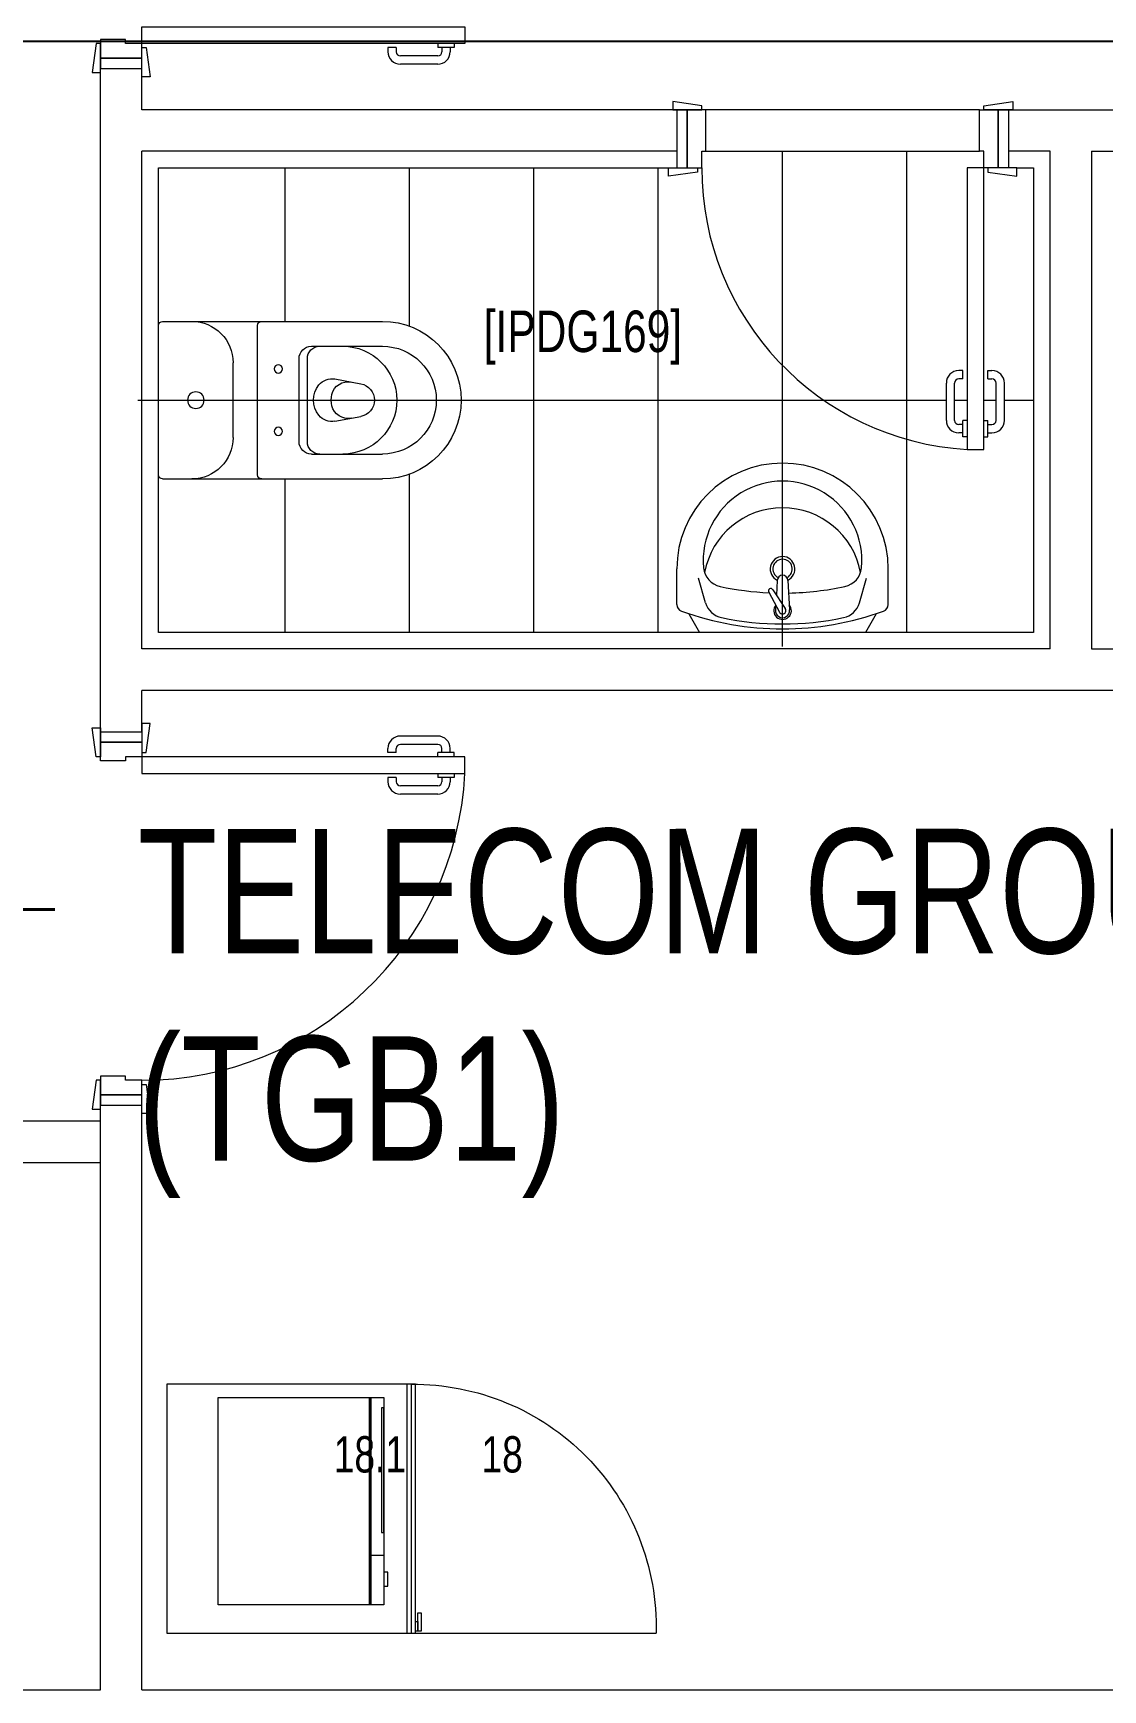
# Model space of a CAD drawing. Header units: metres. Extents: x -18745 to 220762, y -1579758 to -1356048.
# Drawn here: x 168000 to 170580, y -1430413 to -1426418 of the extents above; entities that cross this region are included whole.
import ezdxf
from ezdxf import colors
from ezdxf.entities.mleader import LeaderData, LeaderLine
from ezdxf.math import Vec2, Vec3

# ---------------------------------------------------------------- set-up
doc = ezdxf.new("R2010")
doc.units = ezdxf.units.M
doc.linetypes.add('DASHED2', pattern=[0.375, 0.25, -0.125])
doc.layers.get('0').update_dxf_attribs({"lineweight": 0})
for name, color, linetype, lineweight in [('A-100 - Copy$0$72_EGR_BASE_TEXT', 8, 'Continuous', 0), ('A-100 - Copy$0$car', 8, 'Continuous', 0), ('A-100 - Copy$0$Medical Equipment and Furniture', 8, 'Continuous', 0), ('A-100 - Copy$0$Medical Equipment and Furniture1', 8, 'Continuous', 5), ('A-100 - Copy$0$SANIT', 8, 'Continuous', 0), ('A-100 - Copy$0$Tiles', 8, 'Continuous', 0), ('A-100 - Copy$0$Walls', 8, 'Continuous', 0), ('A-100 - Copy$0$Wooden Joinery', 8, 'Continuous', 0), ('E-GRND', 94, 'DASHED2', 40)]:
    doc.layers.add(name, color=color, linetype=linetype, lineweight=lineweight)
doc.layers.add('A-100 - Copy$0$axes', color=8, linetype='Continuous')
doc.styles.add('A-100 - Copy$0$X3G_ENTITY_257CFD', font='swisscl.ttf', dxfattribs={"height": 200})
doc.styles.add('A-100 - Copy$0$X3G_ENTITY_2587EA', font='swisscl.ttf', dxfattribs={"height": 200})
doc.styles.add('ROMANS', font='romans.shx', dxfattribs={"width": 0.85})

# ---------------------------------------------------------------- blocks, each defined once
blk = doc.blocks.new('A-100 - Copy$0$MICROWAVE')
at = {"layer": 'A-100 - Copy$0$Medical Equipment and Furniture1'}
for p, q in [((35.6435, -3.5463), (35.6435, -3.9463)), ((36.1435, -3.5463), (35.6435, -3.5463)), ((35.6883, -3.5368), (35.7218, -3.5368)), ((35.6883, -3.5463), (35.6883, -3.5368)), ((35.7218, -3.5463), (35.6883, -3.5463)), ((35.7218, -3.5368), (35.7218, -3.5463)), ((35.7624, -3.5463), (35.7624, -3.5771)), ((35.818, -3.5463), (36.1181, -3.5463)), ((35.818, -3.5523), (35.818, -3.5463)), ((36.1181, -3.5523), (35.818, -3.5523)), ((36.1181, -3.5463), (36.1181, -3.5523)), ((36.1435, -3.9463), (36.1435, -3.5463)), ((35.6435, -3.5771), (36.1435, -3.5771)), ((35.6435, -3.5783), (36.1435, -3.5783)), ((35.6435, -3.5796), (36.1435, -3.5796)), ((35.6435, -3.5808), (36.1435, -3.5808)), ((35.6435, -3.9463), (36.1435, -3.9463))]:
    blk.add_line(p, q, dxfattribs=at)
blk = doc.blocks.new('A-100 - Copy$0$UNDER COUNTER FRIDGE')
at = {"layer": 'A-100 - Copy$0$Medical Equipment and Furniture1', "ltscale": 10}
blk.add_line((35.575, -3.49), (35.575, -2.89), dxfattribs=at)
at = {"layer": 'A-100 - Copy$0$Medical Equipment and Furniture1'}
for p, q in [((35.575, -3.47), (36.175, -3.47)), ((35.575, -4.07), (35.575, -3.47)), ((36.175, -3.47), (36.175, -4.07)), ((35.575, -3.48), (36.175, -3.48)), ((35.575, -3.49), (36.175, -3.49)), ((36.175, -4.07), (35.575, -4.07))]:
    blk.add_line(p, q, dxfattribs=at)
for points in [[(35.58, -3.4648), (35.6243, -3.4648), (35.6243, -3.4564), (35.58, -3.4564)], [(35.58, -3.47), (35.6031, -3.47), (35.6031, -3.4648), (35.58, -3.4648)]]:
    blk.add_lwpolyline(points, close=True, dxfattribs=at)
at = {"layer": 'A-100 - Copy$0$Medical Equipment and Furniture1', "ltscale": 10}
blk.add_arc((35.5899, -3.475), 0.5852, 359.5104, 91.4525, dxfattribs=at)
blk = doc.blocks.new('A-100 - Copy$0$WC manta')
at = {"layer": 'A-100 - Copy$0$SANIT'}
for p, q in [((-0.13, 0.18), (-0.13, -0.18)), ((-0.12, 0.19), (0.41, 0.19)), ((0.109, 0.18), (0.109, -0.18)), ((0.239, 0.13), (0.41, 0.13)), ((0.05, 0.09), (0.05, -0.09)), ((0.209, 0.1), (0.209, -0.1)), ((0.229, 0.1), (0.229, -0.1)), ((0.2955, 0.051), (0.3581, 0.0393)), ((-0.18, 0), (0.65, 0)), ((0.2955, -0.051), (0.3581, -0.0393)), ((0.239, -0.13), (0.41, -0.13)), ((-0.12, -0.19), (0.41, -0.19))]:
    blk.add_line(p, q, dxfattribs=at)
for centre, radius in [((0.159, 0.0752), 0.01), ((-0.04, 0), 0.02), ((0.159, -0.0753), 0.01)]:
    blk.add_circle(centre, radius, dxfattribs=at)
for centre, radius, start, end in [((-0.12, 0.18), 0.01, 90, 180), ((-0.05, 0.09), 0.1, 0, 90), ((0.119, 0.18), 0.01, 90, 180), ((0.41, 0), 0.19, 270, 90), ((0.239, 0.1), 0.03, 90, 180), ((0.259, 0.1), 0.03, 90, 180), ((0.3147, 0), 0.13, 270, 90), ((0.41, 0), 0.13, 270, 90), ((0.2882, 0.0117), 0.04, 79.4289, 141.525), ((0.3271, 0.0044), 0.04, 79.4289, 166.4176), ((0.3029, 0), 0.0588, 141.525, 218.475), ((0.3454, 0), 0.0588, 166.4176, 193.5824), ((0.3507, 0), 0.04, 280.5711, 79.4289), ((0.2882, -0.0117), 0.04, 218.475, 280.5711), ((0.3271, -0.0044), 0.04, 193.5824, 280.5711), ((-0.05, -0.09), 0.1, 270, 0), ((0.239, -0.1), 0.03, 180, 270), ((0.259, -0.1), 0.03, 180, 270), ((-0.12, -0.18), 0.01, 180, 270), ((0.119, -0.18), 0.01, 180, 270)]:
    blk.add_arc(centre, radius, start, end, dxfattribs=at)
blk = doc.blocks.new('A-100 - Copy$0$lav-manta 60')
at = {"layer": 'A-100 - Copy$0$SANIT'}
for p, q in [((-0.2658, -0.0529), (-0.2358, 0)), ((-0.2358, 0), (0.2358, 0)), ((0, 0.04), (0, -0.56)), ((0.2658, -0.0529), (0.2358, 0)), ((-0.3, -0.0789), (-0.3, -0.18)), ((-0.2185, -0.0841), (-0.2383, -0.1537)), ((-0.015, -0.1473), (-0.0199, -0.064)), ((0.0274, -0.121), (-0.0078, -0.0673)), ((0.0389, -0.1142), (0.0087, -0.0575)), ((0.0191, -0.077), (0.0199, -0.064)), ((0.2185, -0.0841), (0.2383, -0.1537)), ((0.3, -0.0789), (0.3, -0.18)), ((0.015, -0.1473), (0.0174, -0.1057))]:
    blk.add_line(p, q, dxfattribs=at)
for centre, radius, start, end in [((0, -0.8557), 0.8457, 70.1771, 109.8229), ((-0.1608, -0.1006), 0.06, 101.8086, 164.0794), ((0, -0.8696), 0.8457, 78.1914, 101.8086), ((0, -0.0617), 0.025, 320.7474, 220.368), ((0, -0.0617), 0.02, 353.2671, 186.682), ((0.1608, -0.1006), 0.06, 15.9206, 78.1914), ((-0.28, -0.0789), 0.02, 109.8229, 180), ((0, -0.0617), 0.00966, 25.4127, 215.9577), ((0.28, -0.0789), 0.02, 0, 70.1771), ((-0.1645, -0.189), 0.06, 102.0883, 174.8142), ((0, -0.9572), 0.8457, 91.1572, 102.0883), ((0, -0.9572), 0.8457, 88.5486, 88.844), ((0.0332, -0.1176), 0.00666, 210.6852, 30.6852), ((0, -0.9572), 0.8457, 77.9117, 87.4274), ((0.1645, -0.189), 0.06, 5.1858, 77.9117), ((0, -0.18), 0.3, 180, 0), ((0, -0.2039), 0.2252, 174.8142, 5.1858), ((0, -0.1282), 0.2252, 190.6097, 349.3903), ((0, -0.18), 0.035, 115.3106, 64.6894), ((0, -0.18), 0.0275, 117.1496, 62.8504), ((0, -0.1473), 0.015, 180, 0)]:
    blk.add_arc(centre, radius, start, end, dxfattribs=at)
blk = doc.blocks.new('A-100 - Copy')
at = {"layer": 'A-100 - Copy$0$axes'}
blk.add_line((178940.3, -1426437.7, 2.4), (96049.7, -1426437.7, 2.4), dxfattribs=at)
at = {"layer": 'A-100 - Copy$0$car'}
for p, q in [((170282.5, -1426602.7, 0), (169622.5, -1426602.7, 0)), ((169622.5, -1426702.7, 0), (170282.5, -1426702.7, 0))]:
    blk.add_line(p, q, dxfattribs=at)
at = {"layer": 'A-100 - Copy$0$Tiles'}
for p, q in [((169807.4, -1427454.7, 0), (169807.4, -1426702.7, 0)), ((170107.4, -1427862.7, 0), (170107.4, -1426702.7, 0)), ((168607.4, -1427112.7, 0), (168607.4, -1426742.7, 0)), ((168907.4, -1427124.2, 0), (168907.4, -1426742.7, 0)), ((169207.4, -1427862.7, 0), (169207.4, -1426742.7, 0)), ((169507.4, -1427862.7, 0), (169507.4, -1426742.7, 0)), ((169032.2, -1427302.7, 0), (170202.5, -1427302.7, 0)), ((170222.5, -1427302.7, 0), (170252.5, -1427302.7, 0)), ((170292.5, -1427302.7, 0), (170322.5, -1427302.7, 0)), ((170342.5, -1427302.7, 0), (170412.5, -1427302.7, 0)), ((168607.4, -1427862.7, 0), (168607.4, -1427492.7, 0)), ((168907.4, -1427862.7, 0), (168907.4, -1427481.2, 0))]:
    blk.add_line(p, q, dxfattribs=at)
at = {"layer": 'A-100 - Copy$0$Tiles', "elevation": 0}
blk.add_lwpolyline([(170372.5, -1426742.7), (170412.5, -1426742.7), (170412.5, -1427862.7), (168302.2, -1427862.7), (168302.2, -1426742.7), (169552.5, -1426742.7)], dxfattribs=at)
at = {"layer": 'A-100 - Copy$0$Walls'}
for p, q in [((168162.2, -1428102.7, 0), (168162.2, -1426502.7, 0)), ((168162.2, -1426502.7, 0), (168262.2, -1426502.7, 0)), ((168262.2, -1426602.7, 0), (168262.2, -1426502.7, 0)), ((169552.5, -1426602.7, 0), (168262.2, -1426602.7, 0)), ((169552.5, -1426602.7, 0), (169552.5, -1426702.7, 0)), ((170352.5, -1426602.7, 0), (173448.3, -1426602.7, 0)), ((170352.5, -1426602.7, 0), (170352.5, -1426702.7, 0)), ((168262.2, -1427902.7, 0), (168262.2, -1426702.7, 0)), ((169552.5, -1426702.7, 0), (168262.2, -1426702.7, 0)), ((170452.5, -1426702.7, 0), (170352.5, -1426702.7, 0)), ((170452.5, -1427902.7, 0), (170452.5, -1426702.7, 0)), ((170552.5, -1426702.7, 0), (170552.5, -1427902.7, 0)), ((170552.5, -1426702.7, 0), (172742.9, -1426702.7, 0)), ((170452.5, -1427902.7, 0), (168262.2, -1427902.7, 0)), ((170552.5, -1427902.7, 0), (170652.5, -1427902.7, 0)), ((168262.2, -1428102.7, 0), (168262.2, -1428002.7, 0)), ((170652.5, -1428002.7, 0), (168262.2, -1428002.7, 0)), ((168162.2, -1428102.7, 0), (168262.2, -1428102.7, 0)), ((168162.2, -1430412.7, 0), (168162.2, -1429002.7, 0)), ((168162.2, -1429002.7, 0), (168262.2, -1429002.7, 0)), ((168262.2, -1430412.7, 0), (168262.2, -1429002.7, 0)), ((166701.3, -1429040.9, 0), (168162.2, -1429040.9, 0)), ((166691.3, -1429140.9, 0), (168162.2, -1429140.9, 0)), ((166778.3, -1430412.7, 0), (168162.2, -1430412.7, 0)), ((168262.2, -1430412.7, 0), (175033.3, -1430412.7, 0))]:
    blk.add_line(p, q, dxfattribs=at)
at = {"layer": 'A-100 - Copy$0$Wooden Joinery'}
for p, q in [((168855.7, -1426452.7, 0), (168855.7, -1426462.7, 0)), ((168875.7, -1426452.7, 0), (168855.7, -1426452.7, 0)), ((168875.7, -1426452.7, 0), (168875.7, -1426462.7, 0)), ((168975.7, -1426442.7, 0), (168975.7, -1426452.7, 0)), ((169015.7, -1426452.7, 0), (168975.7, -1426452.7, 0)), ((168985.7, -1426452.7, 0), (168985.7, -1426462.7, 0)), ((169005.7, -1426452.7, 0), (169005.7, -1426462.7, 0)), ((169015.7, -1426442.7, 0), (169015.7, -1426452.7, 0)), ((168975.7, -1426472.7, 0), (168885.7, -1426472.7, 0)), ((168975.7, -1426492.7, 0), (168885.7, -1426492.7, 0)), ((169612.5, -1426592.7, 0), (169542.5, -1426582.7, 0)), ((169542.5, -1426582.7, 0), (169542.5, -1426602.7, 0)), ((169542.5, -1426602.7, 0), (169612.5, -1426602.7, 0)), ((169577.5, -1426602.7, 0), (169552.5, -1426602.7, 0)), ((169552.5, -1426602.7, 0), (169552.5, -1426742.7, 0)), ((169622.5, -1426602.7, 0), (169577.5, -1426602.7, 0)), ((169577.5, -1426602.7, 0), (169577.5, -1426742.7, 0)), ((169577.5, -1426742.7, 0), (169577.5, -1426602.7, 0)), ((169612.5, -1426602.7, 0), (169612.5, -1426592.7, 0)), ((169622.5, -1426702.7, 0), (169622.5, -1426602.7, 0)), ((170282.5, -1426702.7, 0), (170282.5, -1426602.7, 0)), ((170282.5, -1426602.7, 0), (170327.5, -1426602.7, 0)), ((170292.5, -1426592.7, 0), (170362.5, -1426582.7, 0)), ((170292.5, -1426602.7, 0), (170292.5, -1426592.7, 0)), ((170362.5, -1426602.7, 0), (170292.5, -1426602.7, 0)), ((170327.5, -1426602.7, 0), (170327.5, -1426742.7, 0)), ((170327.5, -1426742.7, 0), (170327.5, -1426602.7, 0)), ((170327.5, -1426602.7, 0), (170352.5, -1426602.7, 0)), ((170352.5, -1426602.7, 0), (170352.5, -1426742.7, 0)), ((170362.5, -1426582.7, 0), (170362.5, -1426602.7, 0)), ((169612.5, -1426742.7, 0), (169612.5, -1426702.7, 0)), ((169612.5, -1426702.7, 0), (169622.5, -1426702.7, 0)), ((170292.5, -1426702.7, 0), (170282.5, -1426702.7, 0)), ((170292.5, -1426742.7, 0), (170292.5, -1426702.7, 0)), ((169532.5, -1426762.7, 0), (169532.5, -1426742.7, 0)), ((169532.5, -1426742.7, 0), (169602.5, -1426742.7, 0)), ((169602.5, -1426752.7, 0), (169532.5, -1426762.7, 0)), ((169552.5, -1426742.7, 0), (169577.5, -1426742.7, 0)), ((169577.5, -1426742.7, 0), (169612.5, -1426742.7, 0)), ((169602.5, -1426742.7, 0), (169602.5, -1426752.7, 0)), ((170252.5, -1426742.7, 0), (170252.5, -1427421.5, 0)), ((170292.5, -1426742.7, 0), (170252.5, -1426742.7, 0)), ((170292.5, -1427421.5, 0), (170292.5, -1426742.7, 0)), ((170327.5, -1426742.7, 0), (170292.5, -1426742.7, 0)), ((170302.5, -1426742.7, 0), (170302.5, -1426752.7, 0)), ((170372.5, -1426742.7, 0), (170302.5, -1426742.7, 0)), ((170302.5, -1426752.7, 0), (170372.5, -1426762.7, 0)), ((170352.5, -1426742.7, 0), (170327.5, -1426742.7, 0)), ((170372.5, -1426762.7, 0), (170372.5, -1426742.7, 0)), ((170242.5, -1427231.5, 0), (170232.5, -1427231.5, 0)), ((170242.5, -1427251.5, 0), (170232.5, -1427251.5, 0)), ((170242.5, -1427251.5, 0), (170242.5, -1427231.5, 0)), ((170302.5, -1427231.5, 0), (170312.5, -1427231.5, 0)), ((170302.5, -1427251.5, 0), (170302.5, -1427231.5, 0)), ((170302.5, -1427251.5, 0), (170312.5, -1427251.5, 0)), ((170202.5, -1427351.5, 0), (170202.5, -1427261.5, 0)), ((170222.5, -1427351.5, 0), (170222.5, -1427261.5, 0)), ((170322.5, -1427351.5, 0), (170322.5, -1427261.5, 0)), ((170342.5, -1427351.5, 0), (170342.5, -1427261.5, 0)), ((170242.5, -1427361.5, 0), (170232.5, -1427361.5, 0)), ((170242.5, -1427391.5, 0), (170242.5, -1427351.5, 0)), ((170252.5, -1427351.5, 0), (170242.5, -1427351.5, 0)), ((170292.5, -1427351.5, 0), (170302.5, -1427351.5, 0)), ((170302.5, -1427391.5, 0), (170302.5, -1427351.5, 0)), ((170302.5, -1427361.5, 0), (170312.5, -1427361.5, 0)), ((170242.5, -1427381.5, 0), (170232.5, -1427381.5, 0)), ((170252.5, -1427391.5, 0), (170242.5, -1427391.5, 0)), ((170292.5, -1427391.5, 0), (170302.5, -1427391.5, 0)), ((170302.5, -1427381.5, 0), (170312.5, -1427381.5, 0)), ((170252.5, -1427421.5, 0), (170292.5, -1427421.5, 0)), ((168975.7, -1428112.7, 0), (168885.7, -1428112.7, 0)), ((168855.7, -1428152.7, 0), (168855.7, -1428142.7, 0)), ((168875.7, -1428152.7, 0), (168855.7, -1428152.7, 0)), ((168875.7, -1428152.7, 0), (168875.7, -1428142.7, 0)), ((168975.7, -1428132.7, 0), (168885.7, -1428132.7, 0)), ((169015.7, -1428152.7, 0), (168975.7, -1428152.7, 0)), ((168975.7, -1428162.7, 0), (168975.7, -1428152.7, 0)), ((168985.7, -1428152.7, 0), (168985.7, -1428142.7, 0)), ((169005.7, -1428152.7, 0), (169005.7, -1428142.7, 0)), ((169015.7, -1428162.7, 0), (169015.7, -1428152.7, 0)), ((168975.7, -1428202.7, 0), (168975.7, -1428212.7, 0)), ((169015.7, -1428202.7, 0), (169015.7, -1428212.7, 0)), ((168855.7, -1428212.7, 0), (168855.7, -1428222.7, 0)), ((168875.7, -1428212.7, 0), (168855.7, -1428212.7, 0)), ((168875.7, -1428212.7, 0), (168875.7, -1428222.7, 0)), ((168975.7, -1428232.7, 0), (168885.7, -1428232.7, 0)), ((169015.7, -1428212.7, 0), (168975.7, -1428212.7, 0)), ((168985.7, -1428212.7, 0), (168985.7, -1428222.7, 0)), ((169005.7, -1428212.7, 0), (169005.7, -1428222.7, 0)), ((168975.7, -1428252.7, 0), (168885.7, -1428252.7, 0))]:
    blk.add_line(p, q, dxfattribs=at)
at = {"layer": 'A-100 - Copy$0$Wooden Joinery', "elevation": 0}
for points in [[(168262.2, -1426402.7), (169041.2, -1426402.7), (169041.2, -1426442.7), (168262.2, -1426442.7)], [(168162.2, -1426442.7), (168152.2, -1426442.7), (168142.2, -1426512.7), (168162.2, -1426512.7)], [(168262.2, -1426452.7), (168272.2, -1426452.7), (168282.2, -1426522.7), (168262.2, -1426522.7)], [(168262.2, -1428152.7), (168272.2, -1428152.7), (168282.2, -1428082.7), (168262.2, -1428082.7)], [(168162.2, -1428162.7), (168152.2, -1428162.7), (168142.2, -1428092.7), (168162.2, -1428092.7)], [(168262.2, -1428202.7), (169041.2, -1428202.7), (169041.2, -1428162.7), (168262.2, -1428162.7)], [(168162.2, -1428942.7), (168152.2, -1428942.7), (168142.2, -1429012.7), (168162.2, -1429012.7)], [(168262.2, -1428952.7), (168272.2, -1428952.7), (168282.2, -1429022.7), (168262.2, -1429022.7)]]:
    blk.add_lwpolyline(points, close=True, dxfattribs=at)
for points in [[(168262.2, -1426477.7), (168262.2, -1426442.7), (168222.2, -1426442.7), (168222.2, -1426432.7), (168162.2, -1426432.7), (168162.2, -1426477.7), (168262.2, -1426477.7)], [(168262.2, -1426477.7), (168162.2, -1426477.7), (168162.2, -1426502.7), (168262.2, -1426502.7), (168262.2, -1426477.7)], [(168262.2, -1428127.7), (168162.2, -1428127.7), (168162.2, -1428102.7), (168262.2, -1428102.7), (168262.2, -1428127.7)], [(168262.2, -1428127.7), (168262.2, -1428162.7), (168222.2, -1428162.7), (168222.2, -1428172.7), (168162.2, -1428172.7), (168162.2, -1428127.7), (168262.2, -1428127.7)], [(168262.2, -1428977.7), (168262.2, -1428942.7), (168222.2, -1428942.7), (168222.2, -1428932.7), (168162.2, -1428932.7), (168162.2, -1428977.7), (168262.2, -1428977.7)], [(168262.2, -1428977.7), (168162.2, -1428977.7), (168162.2, -1429002.7), (168262.2, -1429002.7), (168262.2, -1428977.7)]]:
    blk.add_lwpolyline(points, dxfattribs=at)
at = {"layer": 'A-100 - Copy$0$Wooden Joinery'}
for centre, radius, start, end in [((168885.7, -1426462.7, 0), 30, 180, 270), ((168885.7, -1426462.7, 0), 10, 180, 270), ((168975.7, -1426462.7, 0), 10, 270, 0), ((168975.7, -1426462.7, 0), 30, 270, 0), ((170292.5, -1426742.7, 0), 680, 180, 266.6277), ((170232.5, -1427261.5, 0), 30, 90, 180), ((170232.5, -1427261.5, 0), 10, 90, 180), ((170312.5, -1427261.5, 0), 30, 0, 90), ((170312.5, -1427261.5, 0), 10, 0, 90), ((170232.5, -1427351.5, 0), 30, 180, 270), ((170232.5, -1427351.5, 0), 10, 180, 270), ((170312.5, -1427351.5, 0), 10, 270, 0), ((170312.5, -1427351.5, 0), 30, 270, 0), ((168885.7, -1428142.7, 0), 30, 90, 180), ((168975.7, -1428142.7, 0), 30, 0, 90), ((168885.7, -1428142.7, 0), 10, 90, 180), ((168975.7, -1428142.7, 0), 10, 0, 90), ((168262.2, -1428162.7, 0), 780, 270, 357.0605), ((168885.7, -1428222.7, 0), 30, 180, 270), ((168885.7, -1428222.7, 0), 10, 180, 270), ((168975.7, -1428222.7, 0), 10, 270, 0), ((168975.7, -1428222.7, 0), 30, 270, 0)]:
    blk.add_arc(centre, radius, start, end, dxfattribs=at)
at = {"layer": 'A-100 - Copy$0$Medical Equipment and Furniture', "xscale": -1000, "yscale": 1000, "zscale": 1000, "rotation": 270}
for name in ['A-100 - Copy$0$UNDER COUNTER FRIDGE', 'A-100 - Copy$0$MICROWAVE']:
    blk.add_blockref(name, (172392.2, -1465850.9, 0), dxfattribs=at)
at = {"layer": 'A-100 - Copy$0$SANIT', "rotation": 180}
for name, p, xscale, yscale, zscale in [('A-100 - Copy$0$WC manta', (168432.2, -1427302.7, 0), -999.9999999999995, 999.9999999999995, 999.9999999999995), ('A-100 - Copy$0$lav-manta 60', (169807.4, -1427862.7, 0), 850.0000000001897, 850.0000000001897, 850.0000000001897)]:
    blk.add_blockref(name, p, dxfattribs=dict(at, xscale=xscale, yscale=yscale, zscale=zscale))
at = {"layer": 'A-100 - Copy$0$72_EGR_BASE_TEXT', "insert": (169325.9, -1427086.7, 0), "char_height": 100, "attachment_point": 2, "style": 'A-100 - Copy$0$X3G_ENTITY_2587EA'}
blk.add_mtext('[IPDG169]', dxfattribs=at)
at = {"layer": 'A-100 - Copy$0$Medical Equipment and Furniture', "char_height": 87.47, "attachment_point": 8, "style": 'A-100 - Copy$0$X3G_ENTITY_257CFD'}
for s, insert in [('18.1', (168812.1, -1429889.7, 0)), ('18', (169131.1, -1429889.7, 0))]:
    blk.add_mtext(s, dxfattribs=dict(at, insert=insert))

msp = doc.modelspace()

# ---------------------------------------------------------------- leaders
at = {"layer": 'E-GRND', "linetype": 'ByBlock', "ltscale": 400}
ml = msp.add_multileader_mtext('Standard', dxfattribs=at)
ml.set_content('{\\fArial|b0|i0|c0|p34;\\W0.75;\\C256;TELECOM GROUNDING  BUSBAR\\P(TGB1)}', color=140, style='ROMANS')
ml.set_leader_properties(color=181, lineweight=-1)
ml.build(insert=Vec2(0, 0))
ml.multileader.update_dxf_attribs({"dogleg_length": 319.7, "arrow_head_size": 200})
ctx = ml.context
ctx.base_point, ctx.char_height, ctx.arrow_head_size, ctx.landing_gap_size, ctx.plane_origin, ctx.plane_x_axis, ctx.plane_y_axis = Vec3(168052.2, -1428530.6, -4.7), 300, 200, 200, Vec3(163247.8, -1433882, -4.7), Vec3(1, 0.000063), Vec3(-0.000063, 1)
notes = []
notes.append((ctx, [(1, (1, 1, 0), (167610.2, -1428530.6, -4.7), (1, 0.000063), 442, [(0, [(167063.6, -1429260.9, -4.7)], 0, [])])]))
ctx.mtext.insert, ctx.mtext.text_direction, ctx.mtext.rotation, ctx.mtext.width, ctx.mtext.defined_height, ctx.mtext.flow_direction = Vec3(168252.2, -1428336.5, -4.7), Vec3(1, 0.000063), 0.000063, 6361.958, 1062.8, 5
for ctx, leaders in notes:
    for number, flags, end, landing, length, lines in leaders:
        leader = LeaderData()
        leader.index, (leader.has_last_leader_line, leader.has_dogleg_vector, leader.attachment_direction) = number, flags
        leader.last_leader_point, leader.dogleg_vector, leader.dogleg_length = Vec3(end), Vec3(landing), length
        for number, points, colour, breaks in lines:
            line = LeaderLine()
            line.index, line.vertices, line.color, line.breaks = number, Vec3.list(points), colors.encode_raw_color(colour), breaks
            leader.lines.append(line)
        ctx.leaders.append(leader)

# ---------------------------------------------------------------- next in the draw order: block references
msp.add_blockref('A-100 - Copy', (0, 0))

doc.saveas('drawing.dxf')
